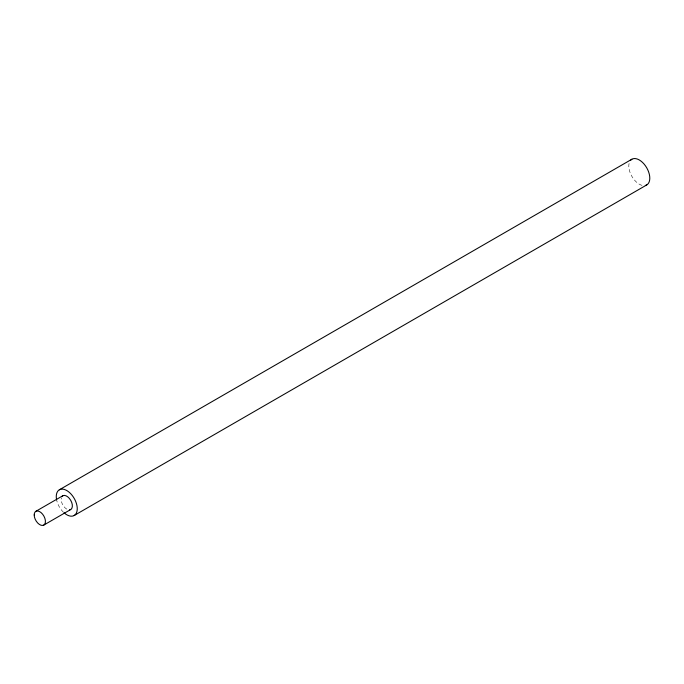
<?xml version="1.0" encoding="UTF-8"?>
<svg xmlns="http://www.w3.org/2000/svg" width="684" height="684" viewBox="0 0 684 684"><rect width="100%" height="100%" fill="white"/><g stroke="black" fill="none" stroke-linecap="round" stroke-linejoin="round"><path stroke-width="0.51" stroke-dasharray="3.42 2.56" d="M66.758 509.127A7.934 4.583 60 0 1 61.338 497.841M63.381 512.179A14.843 8.567 60 0 1 56.618 499.927M642.019 185.364A14.843 8.567 60 0 1 629.16 163.1"/><path stroke-width="1.03" d="M59.337 489.795L631.879 159.235M35.842 511.324L62.791 495.772M43.785 525.081L70.726 509.52M74.18 515.505L646.722 184.945M61.893 496.601A7.934 4.583 60 0 1 70.726 500.355A7.934 4.583 60 0 1 69.563 509.879M56.618 499.927A14.843 8.567 60 0 1 65.844 490.043A14.843 8.567 60 0 1 77.215 509.742A14.843 8.567 60 0 1 64.04 512.786M630.708 160.176A14.843 8.567 60 0 1 646.722 167.802A14.843 8.567 60 0 1 645.32 185.492M34.2 514.958A7.934 4.583 60 0 0 42.622 525.44A7.934 4.583 60 0 0 42.622 514.214A7.934 4.583 60 0 0 34.2 514.958"/></g></svg>
